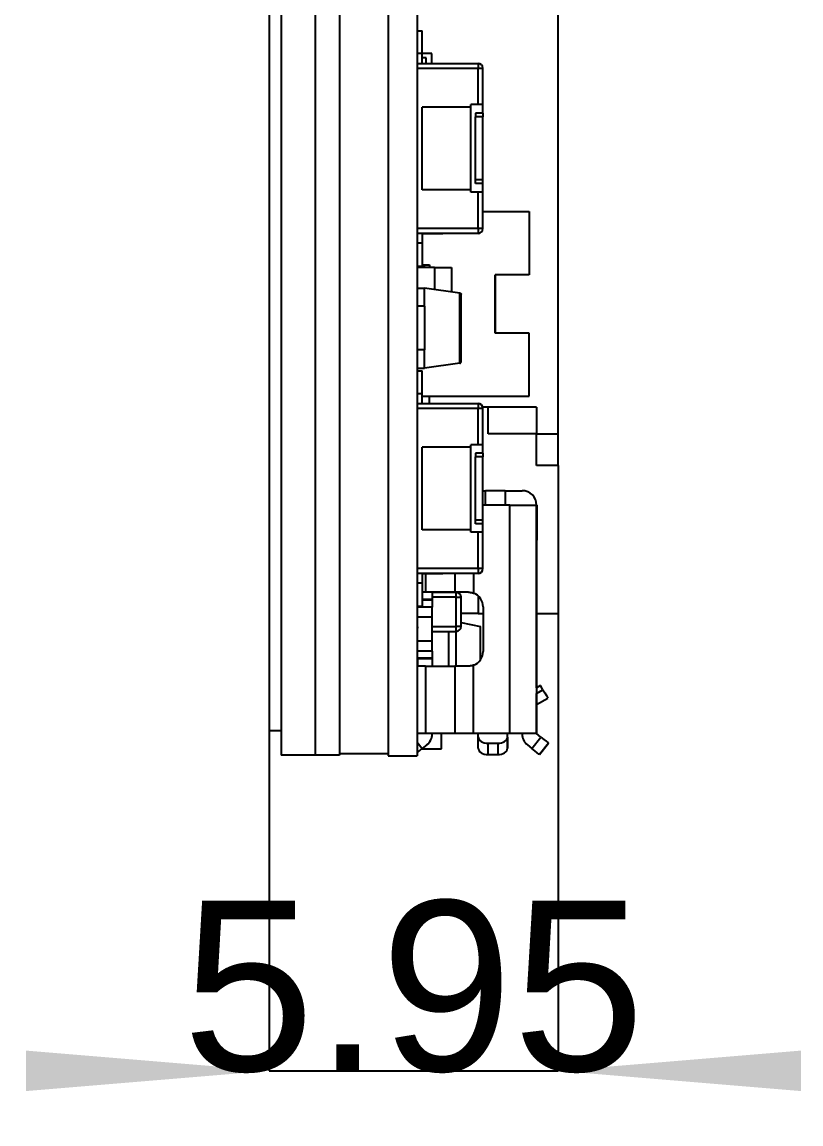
# Model space of a CAD drawing. Extents: x 97.2 to 170.2, y 87.9 to 131.3.
# Drawn here: x 154.13 to 170.16, y 87.86 to 110.53 of the extents above; entities that cross this region are included whole.
import ezdxf
from ezdxf.enums import TextEntityAlignment as Align

# ---------------------------------------------------------------- set-up
doc = ezdxf.new("R2010")
doc.units = 0
doc.layers.get('0').update_dxf_attribs({"linetype": 'CONTINUOUS'})
for name, color, linetype in [('Dimension006', 7, 'CONTINUOUS'), ('Dimension007', 7, 'CONTINUOUS'), ('ProjItem011', 7, 'CONTINUOUS')]:
    doc.layers.add(name, color=color, linetype=linetype)
doc.styles.get("Standard").update_dxf_attribs({"font": 'arial.ttf'})
doc.dimstyles.get("Standard").update_dxf_attribs({"dimscale": 0, "dimtxt": 2.5, "dimasz": 2.5, "dimexe": 1.25, "dimexo": 0.625, "dimtad": 1, "dimtxsty": 'STANDARD', "dimcen": 2.5, "dimazin": 3, "dimtfac": 1, "dimtmove": 0, "dimatfit": 3})

# ---------------------------------------------------------------- blocks, each defined once
blk = doc.blocks.new('*Dimension006')
at = {"color": 0}
for points in [[(154.212, 88.5333), (154.212, 89.3667), (159.212, 88.95)], [(170.157, 88.5333), (170.157, 89.3667), (165.157, 88.95)]]:
    blk.add_solid(points, dxfattribs=at)
at = {"layer": 'Dimension006'}
for p, q in [((159.212, 98.36), (159.212, 88.95)), ((165.157, 98.36), (165.157, 88.95)), ((159.212, 88.95), (165.157, 88.95))]:
    blk.add_line(p, q, dxfattribs=at)
blk.add_text('5.95', height=3.5, dxfattribs=at).set_placement((162.185, 88.95), align=Align.CENTER)
blk = doc.blocks.new('*Dimension007')
at = {"color": 0}
for points in [[(157.262, 128.119), (157.262, 127.286), (162.262, 127.702)], [(170.157, 128.119), (170.157, 127.286), (165.157, 127.702)]]:
    blk.add_solid(points, dxfattribs=at)
at = {"layer": 'Dimension007'}
for p, q in [((162.262, 120.435), (162.262, 127.702)), ((165.157, 127.702), (162.262, 127.702)), ((165.157, 101.411), (165.157, 127.702))]:
    blk.add_line(p, q, dxfattribs=at)
blk.add_text('2.90', height=3.5, dxfattribs=at).set_placement((158.766, 127.702), align=Align.CENTER)

msp = doc.modelspace()

# ---------------------------------------------------------------- linework, layer by layer
at = {"layer": 'ProjItem011'}
for p, q in [((161.662, 120.435), (161.662, 95.435)), ((162.262, 120.435), (162.262, 95.435)), ((159.462, 117.645), (159.462, 95.445)), ((159.462, 117.645), (159.462, 95.445)), ((160.162, 113.095), (160.162, 95.445)), ((160.162, 113.095), (160.162, 95.445)), ((160.662, 113.095), (160.662, 95.445)), ((160.662, 113.095), (160.662, 95.445)), ((159.212, 112.595), (159.212, 95.945)), ((159.212, 112.595), (159.212, 95.945)), ((162.262, 110.435), (162.262, 110.435)), ((162.262, 110.435), (162.262, 109.685)), ((162.262, 110.435), (162.262, 109.685)), ((162.262, 110.435), (162.262, 110.435)), ((162.262, 110.435), (162.262, 109.685)), ((162.262, 110.435), (162.262, 109.685)), ((162.262, 110.356), (162.262, 110.356)), ((162.262, 110.356), (162.362, 110.356)), ((162.262, 110.356), (162.262, 110.356)), ((162.262, 110.356), (162.362, 110.356)), ((162.362, 109.885), (162.362, 110.356)), ((162.362, 109.885), (162.362, 110.356)), ((162.362, 109.885), (162.262, 109.885)), ((162.262, 109.885), (162.262, 109.885)), ((162.362, 109.885), (162.262, 109.885)), ((162.262, 109.885), (162.262, 109.885)), ((162.562, 109.885), (162.362, 109.885)), ((162.362, 109.685), (162.362, 109.885)), ((162.562, 109.885), (162.362, 109.885)), ((162.362, 109.685), (162.362, 109.885)), ((162.442, 109.801), (162.362, 109.801)), ((162.442, 109.801), (162.362, 109.801)), ((162.442, 109.801), (162.362, 109.801)), ((162.442, 109.801), (162.362, 109.801)), ((162.442, 109.801), (162.362, 109.801)), ((162.442, 109.801), (162.362, 109.801)), ((162.442, 109.685), (162.442, 109.801)), ((162.442, 109.685), (162.442, 109.801)), ((162.442, 109.685), (162.442, 109.801)), ((162.442, 109.685), (162.442, 109.801)), ((162.442, 109.685), (162.442, 109.801)), ((162.442, 109.685), (162.442, 109.801)), ((162.562, 109.685), (162.562, 109.885)), ((162.562, 109.685), (162.562, 109.885)), ((162.262, 109.685), (163.512, 109.685)), ((162.262, 109.685), (163.512, 109.685)), ((162.262, 109.585), (163.512, 109.585)), ((162.262, 109.585), (163.512, 109.585)), ((163.512, 108.835), (163.512, 109.585)), ((163.512, 108.835), (163.512, 109.585)), ((163.612, 108.835), (163.612, 109.585)), ((163.612, 108.835), (163.612, 109.585)), ((163.362, 108.785), (162.362, 108.785)), ((162.362, 107.085), (162.362, 108.785)), ((163.362, 108.785), (162.362, 108.785)), ((162.362, 107.085), (162.362, 108.785)), ((163.512, 108.835), (163.362, 108.835)), ((163.362, 108.785), (163.362, 108.835)), ((163.512, 108.835), (163.362, 108.835)), ((163.362, 108.785), (163.362, 108.835)), ((163.362, 107.085), (163.362, 108.785)), ((163.362, 107.085), (163.362, 108.785)), ((163.612, 108.66), (163.462, 108.66)), ((163.462, 108.66), (163.462, 108.585)), ((163.612, 108.66), (163.462, 108.66)), ((163.462, 108.66), (163.462, 108.585)), ((163.612, 108.66), (163.612, 108.835)), ((163.612, 108.66), (163.612, 108.835)), ((163.612, 108.66), (163.612, 108.585)), ((163.612, 108.66), (163.612, 108.585)), ((163.462, 107.285), (163.462, 108.585)), ((163.612, 108.585), (163.462, 108.585)), ((163.462, 107.285), (163.462, 108.585)), ((163.612, 108.585), (163.462, 108.585)), ((163.612, 107.285), (163.612, 108.585)), ((163.612, 107.285), (163.612, 108.585)), ((163.462, 107.21), (163.462, 107.285)), ((163.612, 107.285), (163.462, 107.285)), ((163.462, 107.21), (163.462, 107.285)), ((163.612, 107.285), (163.462, 107.285)), ((163.612, 107.21), (163.612, 107.285)), ((163.612, 107.21), (163.612, 107.285)), ((163.362, 107.085), (162.362, 107.085)), ((163.362, 107.085), (162.362, 107.085)), ((163.362, 107.035), (163.362, 107.085)), ((163.362, 107.035), (163.362, 107.085)), ((163.612, 107.21), (163.462, 107.21)), ((163.612, 107.21), (163.462, 107.21)), ((163.612, 107.035), (163.612, 107.21)), ((163.612, 107.035), (163.612, 107.21)), ((163.512, 107.035), (163.362, 107.035)), ((163.512, 107.035), (163.362, 107.035)), ((163.512, 106.285), (163.512, 107.035)), ((163.512, 106.285), (163.512, 107.035)), ((163.612, 106.285), (163.612, 107.035)), ((163.612, 106.285), (163.612, 107.035)), ((163.612, 106.635), (164.562, 106.635)), ((163.612, 106.635), (164.562, 106.635)), ((164.562, 106.635), (164.562, 105.335)), ((164.562, 106.635), (164.562, 105.335)), ((163.512, 106.285), (162.262, 106.285)), ((163.512, 106.285), (162.262, 106.285)), ((162.262, 106.185), (162.262, 105.435)), ((162.262, 106.185), (162.262, 105.435)), ((162.262, 106.185), (162.262, 105.435)), ((162.262, 106.185), (162.262, 105.435)), ((163.512, 106.185), (162.262, 106.185)), ((162.362, 106.185), (162.262, 106.185)), ((162.262, 106.185), (162.262, 106.185)), ((163.512, 106.185), (162.262, 106.185)), ((162.362, 106.185), (162.262, 106.185)), ((162.262, 106.185), (162.262, 106.185)), ((162.362, 106.185), (162.787, 106.185)), ((162.362, 106.185), (162.362, 105.985)), ((162.362, 106.185), (162.787, 106.185)), ((162.362, 106.185), (162.362, 105.985)), ((162.837, 106.185), (162.787, 106.185)), ((162.837, 106.185), (162.787, 106.185)), ((163.512, 106.185), (163.037, 106.185)), ((163.512, 106.185), (163.037, 106.185)), ((162.362, 105.985), (162.262, 105.985)), ((162.262, 105.985), (162.262, 105.985)), ((162.362, 105.985), (162.262, 105.985)), ((162.262, 105.985), (162.262, 105.985)), ((162.362, 105.985), (162.362, 105.514)), ((162.362, 105.985), (162.362, 105.514)), ((162.262, 105.514), (162.262, 105.514)), ((162.262, 105.514), (162.362, 105.514)), ((162.262, 105.514), (162.262, 105.514)), ((162.262, 105.514), (162.362, 105.514)), ((162.337, 105.514), (162.337, 105.485)), ((162.337, 105.514), (162.337, 105.485)), ((162.362, 105.535), (162.512, 105.535)), ((162.362, 105.535), (162.512, 105.535)), ((162.412, 105.485), (162.412, 105.535)), ((162.412, 105.485), (162.412, 105.535)), ((162.512, 105.535), (162.512, 105.485)), ((162.512, 105.535), (162.512, 105.485)), ((162.612, 105.485), (162.962, 105.485)), ((162.612, 105.485), (162.962, 105.485)), ((162.612, 105.485), (162.612, 105.033)), ((162.612, 105.485), (162.612, 105.033)), ((162.962, 105.485), (162.962, 104.984)), ((162.962, 105.485), (162.962, 104.984)), ((162.262, 105.435), (162.262, 105.061)), ((162.262, 105.435), (162.262, 105.061)), ((162.262, 105.435), (162.262, 105.435)), ((162.262, 105.435), (162.262, 105.061)), ((162.262, 105.435), (162.262, 105.061)), ((162.262, 105.435), (162.262, 105.435)), ((163.862, 104.135), (163.862, 105.335)), ((164.562, 105.335), (163.862, 105.335)), ((163.862, 105.335), (163.862, 104.135)), ((163.862, 104.135), (163.862, 105.335)), ((164.562, 105.335), (163.862, 105.335)), ((163.862, 105.335), (163.862, 104.135)), ((162.262, 105.061), (162.412, 105.061)), ((162.262, 105.061), (162.412, 105.061)), ((162.412, 104.686), (162.412, 105.061)), ((163.14, 104.958), (162.412, 105.061)), ((162.412, 104.686), (162.412, 105.061)), ((163.14, 104.958), (162.412, 105.061)), ((162.262, 104.845), (162.262, 104.845)), ((162.262, 104.845), (162.262, 103.626)), ((162.262, 104.845), (162.262, 103.626)), ((162.262, 104.845), (162.262, 104.845)), ((162.262, 104.845), (162.262, 103.626)), ((162.262, 104.845), (162.262, 103.626)), ((163.14, 103.513), (163.14, 104.958)), ((163.14, 103.513), (163.14, 104.958)), ((163.162, 103.538), (163.162, 104.934)), ((163.162, 103.538), (163.162, 104.934)), ((162.412, 104.686), (162.262, 104.686)), ((162.262, 104.686), (162.262, 104.686)), ((162.412, 104.686), (162.262, 104.686)), ((162.262, 104.686), (162.262, 104.686)), ((162.412, 104.686), (162.412, 103.786)), ((162.412, 104.686), (162.412, 103.786)), ((164.562, 104.135), (163.862, 104.135)), ((164.562, 104.135), (163.862, 104.135)), ((164.562, 102.835), (164.562, 104.135)), ((164.562, 102.835), (164.562, 104.135)), ((162.412, 103.786), (162.262, 103.786)), ((162.262, 103.786), (162.262, 103.786)), ((162.412, 103.786), (162.262, 103.786)), ((162.262, 103.786), (162.262, 103.786)), ((162.412, 103.411), (162.412, 103.786)), ((162.412, 103.411), (162.412, 103.786)), ((162.262, 103.626), (162.262, 103.626)), ((162.262, 103.626), (162.262, 103.626)), ((162.262, 103.435), (162.262, 103.435)), ((162.262, 103.435), (162.262, 102.685)), ((162.262, 103.435), (162.262, 102.685)), ((162.262, 103.435), (162.262, 103.435)), ((162.262, 103.435), (162.262, 102.685)), ((162.262, 103.435), (162.262, 102.685)), ((163.14, 103.513), (162.412, 103.411)), ((163.14, 103.513), (162.412, 103.411)), ((162.262, 103.411), (162.262, 103.411)), ((162.262, 103.411), (162.412, 103.411)), ((162.262, 103.411), (162.262, 103.411)), ((162.262, 103.411), (162.412, 103.411)), ((162.262, 103.356), (162.262, 103.356)), ((162.262, 103.356), (162.362, 103.356)), ((162.262, 103.356), (162.262, 103.356)), ((162.262, 103.356), (162.362, 103.356)), ((162.362, 102.885), (162.362, 103.356)), ((162.362, 102.885), (162.362, 103.356)), ((162.362, 102.885), (162.262, 102.885)), ((162.262, 102.885), (162.262, 102.885)), ((162.362, 102.885), (162.262, 102.885)), ((162.262, 102.885), (162.262, 102.885)), ((162.362, 102.685), (162.362, 102.885)), ((162.362, 102.685), (162.362, 102.885)), ((162.362, 102.835), (164.562, 102.835)), ((162.362, 102.835), (164.562, 102.835)), ((162.512, 102.685), (162.512, 102.835)), ((162.512, 102.685), (162.512, 102.835)), ((162.262, 102.685), (163.512, 102.685)), ((162.262, 102.685), (163.512, 102.685)), ((162.262, 102.585), (163.512, 102.585)), ((162.262, 102.585), (163.512, 102.585)), ((163.512, 101.835), (163.512, 102.585)), ((163.512, 101.835), (163.512, 102.585)), ((163.717, 102.61), (163.609, 102.61)), ((163.717, 102.61), (163.609, 102.61)), ((163.612, 101.835), (163.612, 102.585)), ((163.612, 101.835), (163.612, 102.585)), ((163.717, 102.06), (163.717, 102.61)), ((164.717, 102.61), (163.717, 102.61)), ((163.717, 102.06), (163.717, 102.61)), ((164.717, 102.61), (163.717, 102.61)), ((164.717, 102.61), (164.717, 102.06)), ((164.717, 102.61), (164.717, 102.06)), ((164.717, 102.06), (163.717, 102.06)), ((164.717, 102.06), (163.717, 102.06)), ((164.717, 101.411), (164.717, 102.06)), ((164.717, 102.06), (165.157, 102.06)), ((164.717, 101.411), (164.717, 102.06)), ((164.717, 102.06), (165.157, 102.06)), ((165.157, 101.411), (165.157, 102.06)), ((165.157, 101.411), (165.157, 102.06)), ((163.512, 101.835), (163.362, 101.835)), ((163.362, 101.785), (163.362, 101.835)), ((163.512, 101.835), (163.362, 101.835)), ((163.362, 101.785), (163.362, 101.835)), ((163.612, 101.66), (163.612, 101.835)), ((163.612, 101.66), (163.612, 101.835)), ((163.362, 101.785), (162.362, 101.785)), ((162.362, 100.085), (162.362, 101.785)), ((163.362, 101.785), (162.362, 101.785)), ((162.362, 100.085), (162.362, 101.785)), ((163.362, 100.085), (163.362, 101.785)), ((163.362, 100.085), (163.362, 101.785)), ((163.612, 101.66), (163.462, 101.66)), ((163.462, 101.66), (163.462, 101.585)), ((163.612, 101.66), (163.462, 101.66)), ((163.462, 101.66), (163.462, 101.585)), ((163.612, 101.66), (163.612, 101.585)), ((163.612, 101.66), (163.612, 101.585)), ((163.462, 100.285), (163.462, 101.585)), ((163.612, 101.585), (163.462, 101.585)), ((163.462, 100.285), (163.462, 101.585)), ((163.612, 101.585), (163.462, 101.585)), ((163.612, 100.285), (163.612, 101.585)), ((163.612, 100.285), (163.612, 101.585)), ((165.157, 101.411), (164.717, 101.411)), ((165.157, 101.411), (164.717, 101.411)), ((165.157, 101.411), (165.157, 98.36)), ((165.157, 101.411), (165.157, 98.36)), ((163.667, 100.59), (163.667, 100.89)), ((164.067, 100.89), (163.667, 100.89)), ((163.667, 100.59), (163.667, 100.89)), ((164.067, 100.89), (163.667, 100.89)), ((164.067, 100.89), (164.067, 100.59)), ((164.067, 100.89), (164.417, 100.89)), ((164.067, 100.89), (164.067, 100.59)), ((164.067, 100.89), (164.417, 100.89)), ((164.167, 100.59), (163.612, 100.59)), ((164.167, 100.59), (163.612, 100.59)), ((164.167, 95.89), (164.167, 100.59)), ((164.167, 95.89), (164.167, 100.59)), ((164.717, 99.87), (164.717, 100.59)), ((164.717, 100.59), (164.717, 95.89)), ((164.717, 100.59), (164.722, 100.59)), ((164.717, 99.87), (164.717, 100.59)), ((164.717, 100.59), (164.717, 95.89)), ((164.717, 100.59), (164.722, 100.59)), ((164.722, 100.59), (164.722, 99.87)), ((164.722, 100.59), (164.722, 99.87)), ((163.462, 100.21), (163.462, 100.285)), ((163.612, 100.285), (163.462, 100.285)), ((163.462, 100.21), (163.462, 100.285)), ((163.612, 100.285), (163.462, 100.285)), ((163.612, 100.21), (163.612, 100.285)), ((163.612, 100.21), (163.612, 100.285)), ((163.362, 100.085), (162.362, 100.085)), ((163.362, 100.085), (162.362, 100.085)), ((163.362, 100.035), (163.362, 100.085)), ((163.362, 100.035), (163.362, 100.085)), ((163.512, 100.035), (163.362, 100.035)), ((163.512, 100.035), (163.362, 100.035)), ((163.612, 100.21), (163.462, 100.21)), ((163.612, 100.21), (163.462, 100.21)), ((163.512, 99.285), (163.512, 100.035)), ((163.512, 99.285), (163.512, 100.035)), ((163.612, 100.035), (163.612, 100.21)), ((163.612, 100.035), (163.612, 100.21)), ((163.612, 99.285), (163.612, 100.035)), ((163.612, 99.285), (163.612, 100.035)), ((164.717, 98.36), (164.717, 99.87)), ((164.717, 99.87), (164.722, 99.87)), ((164.717, 98.36), (164.717, 99.87)), ((164.717, 99.87), (164.722, 99.87)), ((163.512, 99.285), (162.262, 99.285)), ((163.512, 99.285), (162.262, 99.285)), ((162.262, 99.185), (162.262, 98.435)), ((162.262, 99.185), (162.262, 98.435)), ((162.262, 99.185), (162.262, 98.435)), ((162.262, 99.185), (162.262, 98.435)), ((163.512, 99.185), (162.262, 99.185)), ((162.362, 99.185), (162.262, 99.185)), ((162.262, 99.185), (162.262, 99.185)), ((163.512, 99.185), (162.262, 99.185)), ((162.362, 99.185), (162.262, 99.185)), ((162.262, 99.185), (162.262, 99.185)), ((162.362, 99.185), (162.787, 99.185)), ((162.362, 99.185), (162.362, 98.985)), ((162.362, 99.185), (162.787, 99.185)), ((162.362, 99.185), (162.362, 98.985)), ((162.428, 99.185), (162.428, 98.8)), ((162.428, 99.185), (162.428, 98.8)), ((162.837, 99.185), (162.787, 99.185)), ((162.837, 99.185), (162.787, 99.185)), ((163.032, 99.185), (163.032, 98.8)), ((163.032, 99.185), (163.032, 98.8)), ((163.512, 99.185), (163.037, 99.185)), ((163.512, 99.185), (163.037, 99.185)), ((163.421, 99.185), (163.421, 98.7816)), ((163.421, 99.185), (163.421, 98.7816)), ((162.362, 98.985), (162.262, 98.985)), ((162.262, 98.985), (162.262, 98.985)), ((162.362, 98.985), (162.262, 98.985)), ((162.262, 98.985), (162.262, 98.985)), ((162.362, 98.985), (162.362, 98.5136)), ((162.362, 98.985), (162.362, 98.5136)), ((163.032, 98.8), (162.428, 98.8)), ((163.032, 98.8), (162.428, 98.8)), ((163.062, 98.795), (162.567, 98.795)), ((163.062, 98.795), (162.567, 98.795)), ((163.062, 98.795), (162.567, 98.795)), ((163.062, 98.795), (162.567, 98.795)), ((163.062, 98.795), (162.567, 98.795)), ((163.062, 98.795), (162.567, 98.795)), ((163.062, 98.695), (162.567, 98.695)), ((163.062, 98.695), (162.567, 98.695)), ((163.062, 98.695), (162.567, 98.695)), ((163.062, 98.695), (162.567, 98.695)), ((163.062, 98.695), (162.567, 98.695)), ((163.062, 98.695), (162.567, 98.695)), ((163.062, 98.095), (163.062, 98.695)), ((163.062, 98.095), (163.062, 98.695)), ((163.062, 98.095), (163.062, 98.695)), ((163.062, 98.095), (163.062, 98.695)), ((163.062, 98.095), (163.062, 98.695)), ((163.062, 98.095), (163.062, 98.695)), ((163.162, 98.095), (163.162, 98.695)), ((163.162, 98.095), (163.162, 98.695)), ((163.162, 98.095), (163.162, 98.695)), ((163.162, 98.095), (163.162, 98.695)), ((163.162, 98.095), (163.162, 98.695)), ((163.162, 98.095), (163.162, 98.695)), ((163.517, 98.7236), (163.517, 98.36)), ((163.517, 98.7236), (163.517, 98.36)), ((162.262, 98.5136), (162.262, 98.5136)), ((162.262, 98.5136), (162.362, 98.5136)), ((162.262, 98.5136), (162.262, 98.5136)), ((162.262, 98.5136), (162.362, 98.5136)), ((162.262, 98.435), (162.262, 97.085)), ((162.262, 98.435), (162.262, 97.085)), ((162.262, 98.435), (162.262, 98.435)), ((162.262, 98.435), (162.262, 97.085)), ((162.262, 98.435), (162.262, 97.085)), ((162.262, 98.435), (162.262, 98.435)), ((162.567, 98.49), (162.267, 98.49)), ((162.567, 98.49), (162.267, 98.49)), ((162.567, 98.65), (162.362, 98.65)), ((162.567, 98.65), (162.362, 98.65)), ((162.567, 98.64), (162.362, 98.64)), ((162.567, 98.64), (162.362, 98.64)), ((162.567, 98.65), (162.567, 98.64)), ((162.567, 98.65), (162.567, 98.64)), ((163.617, 98.5), (163.617, 97.58)), ((163.617, 98.5), (163.617, 97.58)), ((162.267, 97.79), (162.267, 98.29)), ((162.267, 97.79), (162.267, 98.29)), ((162.567, 98.29), (162.267, 98.29)), ((162.567, 98.29), (162.267, 98.29)), ((162.567, 97.79), (162.567, 98.29)), ((162.567, 97.79), (162.567, 98.29)), ((163.517, 98.36), (163.162, 98.36)), ((163.517, 98.36), (163.162, 98.36)), ((163.517, 98.36), (163.617, 98.36)), ((163.517, 98.36), (163.617, 98.36)), ((164.717, 98.36), (165.157, 98.36)), ((164.717, 98.36), (165.157, 98.36)), ((164.717, 97.14), (164.717, 98.36)), ((164.717, 97.14), (164.717, 98.36)), ((162.567, 98.095), (163.062, 98.095)), ((162.567, 98.095), (163.062, 98.095)), ((162.567, 98.095), (163.062, 98.095)), ((162.567, 98.095), (163.062, 98.095)), ((162.567, 98.095), (163.062, 98.095)), ((162.567, 98.095), (163.062, 98.095)), ((162.567, 97.995), (163.062, 97.995)), ((162.567, 97.995), (163.062, 97.995)), ((162.567, 97.995), (163.062, 97.995)), ((162.567, 97.995), (163.062, 97.995)), ((162.567, 97.995), (163.062, 97.995)), ((162.567, 97.995), (163.062, 97.995)), ((162.912, 97.28), (162.912, 97.995)), ((162.912, 97.28), (162.912, 97.995)), ((163.062, 97.28), (163.062, 97.995)), ((163.062, 97.28), (163.062, 97.995)), ((163.162, 98.175), (163.562, 98.095)), ((163.162, 98.175), (163.562, 98.095)), ((163.562, 97.4069), (163.562, 98.095)), ((163.562, 97.4069), (163.562, 98.095)), ((162.567, 97.79), (162.267, 97.79)), ((162.567, 97.79), (162.267, 97.79)), ((162.267, 97.585), (162.262, 97.585)), ((162.262, 97.585), (162.262, 97.585)), ((162.267, 97.585), (162.262, 97.585)), ((162.262, 97.585), (162.262, 97.585)), ((162.567, 97.59), (162.267, 97.59)), ((162.567, 97.59), (162.267, 97.59)), ((162.267, 97.43), (162.267, 97.44)), ((162.267, 97.43), (162.267, 97.44)), ((162.567, 97.44), (162.267, 97.44)), ((162.567, 97.44), (162.267, 97.44)), ((162.567, 97.43), (162.267, 97.43)), ((162.567, 97.43), (162.267, 97.43)), ((162.567, 97.44), (162.567, 97.43)), ((162.567, 97.44), (162.567, 97.43)), ((163.421, 95.89), (163.421, 97.2984)), ((163.421, 95.89), (163.421, 97.2984)), ((162.262, 97.085), (162.262, 97.06)), ((162.262, 97.085), (162.262, 97.06)), ((162.262, 97.085), (162.262, 97.085)), ((162.262, 97.085), (162.262, 97.06)), ((162.262, 97.085), (162.262, 97.06)), ((162.262, 97.085), (162.262, 97.085)), ((162.267, 97.085), (162.262, 97.085)), ((162.262, 97.085), (162.262, 97.085)), ((162.267, 97.085), (162.262, 97.085)), ((162.262, 97.085), (162.262, 97.085)), ((162.267, 95.89), (162.267, 97.28)), ((162.267, 95.89), (162.267, 97.28)), ((162.428, 97.28), (163.032, 97.28)), ((162.428, 97.28), (163.032, 97.28)), ((162.428, 97.28), (162.428, 95.89)), ((162.428, 97.28), (162.428, 95.89)), ((163.032, 97.28), (163.032, 95.89)), ((163.032, 97.28), (163.032, 95.89)), ((162.262, 97.06), (162.262, 97.06)), ((162.262, 97.06), (162.262, 97.06)), ((164.717, 96.8338), (164.717, 96.89)), ((164.717, 96.8338), (164.717, 96.89)), ((164.797, 96.88), (164.717, 96.8338)), ((164.797, 96.88), (164.717, 96.8338)), ((164.847, 96.7934), (164.797, 96.88)), ((164.847, 96.7934), (164.797, 96.88)), ((162.262, 96.835), (162.262, 96.835)), ((162.262, 96.835), (162.262, 95.8862)), ((162.262, 96.835), (162.262, 95.886)), ((162.262, 96.835), (162.262, 96.835)), ((162.262, 96.835), (162.262, 95.8862)), ((162.262, 96.835), (162.262, 95.886)), ((162.267, 96.6942), (162.262, 96.695)), ((162.262, 96.695), (162.262, 96.695)), ((162.267, 96.6942), (162.262, 96.695)), ((162.262, 96.695), (162.262, 96.695)), ((162.262, 96.675), (162.262, 96.675)), ((162.262, 96.675), (162.267, 96.675)), ((162.262, 96.675), (162.262, 96.675)), ((162.262, 96.675), (162.267, 96.675)), ((164.717, 96.8338), (164.717, 96.7183)), ((164.717, 96.8338), (164.717, 96.7183)), ((164.717, 96.7183), (164.847, 96.7934)), ((164.717, 96.7183), (164.847, 96.7934)), ((164.717, 95.89), (164.717, 96.7183)), ((164.717, 95.89), (164.717, 96.7183)), ((164.717, 96.4874), (164.947, 96.6202)), ((164.717, 96.4874), (164.947, 96.6202)), ((159.462, 95.945), (159.212, 95.945)), ((159.462, 95.945), (159.212, 95.945)), ((162.262, 95.995), (162.262, 95.995)), ((162.262, 95.995), (162.267, 95.995)), ((162.262, 95.995), (162.262, 95.995)), ((162.262, 95.995), (162.267, 95.995)), ((162.267, 95.89), (162.262, 95.886)), ((162.267, 95.89), (162.262, 95.886)), ((162.262, 95.7144), (162.365, 95.5848)), ((162.262, 95.7144), (162.365, 95.5848)), ((163.032, 95.89), (162.428, 95.89)), ((163.032, 95.89), (162.428, 95.89)), ((162.567, 95.8852), (162.567, 95.89)), ((162.567, 95.8852), (162.567, 95.89)), ((162.762, 95.575), (162.762, 95.89)), ((162.762, 95.575), (162.762, 95.89)), ((163.517, 95.89), (163.421, 95.89)), ((163.517, 95.89), (163.421, 95.89)), ((164.117, 95.89), (163.517, 95.89)), ((163.517, 95.8186), (163.517, 95.89)), ((164.117, 95.89), (163.517, 95.89)), ((163.517, 95.8186), (163.517, 95.89)), ((163.517, 95.5877), (163.517, 95.8186)), ((163.517, 95.5877), (163.517, 95.8186)), ((164.167, 95.89), (164.117, 95.89)), ((164.117, 95.8186), (164.117, 95.89)), ((164.167, 95.89), (164.117, 95.89)), ((164.117, 95.8186), (164.117, 95.89)), ((164.117, 95.8186), (164.117, 95.5877)), ((164.117, 95.8186), (164.117, 95.5877)), ((164.417, 95.89), (164.417, 95.8852)), ((164.417, 95.89), (164.417, 95.8852)), ((164.619, 95.5848), (164.806, 95.8192)), ((164.619, 95.5848), (164.806, 95.8192)), ((164.806, 95.8192), (164.717, 95.89)), ((164.806, 95.8192), (164.717, 95.89)), ((160.662, 95.4804), (161.662, 95.4804)), ((160.662, 95.4804), (161.662, 95.4804)), ((162.353, 95.575), (162.762, 95.575)), ((162.353, 95.575), (162.762, 95.575)), ((162.458, 95.6585), (162.365, 95.5848)), ((162.458, 95.6585), (162.365, 95.5848)), ((163.517, 95.5877), (163.517, 95.6621)), ((163.517, 95.5877), (163.517, 95.6621)), ((163.717, 95.6909), (163.917, 95.6909)), ((163.717, 95.6909), (163.917, 95.6909)), ((163.717, 95.46), (163.717, 95.6909)), ((163.717, 95.46), (163.717, 95.6909)), ((163.917, 95.6909), (163.917, 95.46)), ((163.917, 95.6909), (163.917, 95.46)), ((164.117, 95.5877), (164.117, 95.6621)), ((164.117, 95.5877), (164.117, 95.6621)), ((164.526, 95.6585), (164.619, 95.5848)), ((164.526, 95.6585), (164.619, 95.5848)), ((164.775, 95.46), (164.962, 95.6945)), ((164.962, 95.6945), (164.775, 95.46)), ((164.775, 95.46), (164.962, 95.6945)), ((164.962, 95.6945), (164.775, 95.46)), ((160.162, 95.445), (159.462, 95.445)), ((160.162, 95.445), (159.462, 95.445)), ((160.662, 95.445), (160.162, 95.445)), ((160.662, 95.445), (160.162, 95.445)), ((161.662, 95.435), (162.262, 95.435)), ((163.717, 95.46), (163.917, 95.46)), ((163.717, 95.46), (163.917, 95.46))]:
    msp.add_line(p, q, dxfattribs=at)
for centre, radius, start, end in [((163.512, 109.585), 0.1, 0, 90), ((163.512, 109.585), 0.1, 0, 90), ((163.512, 109.585), 0.1, 0, 90), ((163.512, 109.585), 0.1, 0, 90), ((163.512, 109.585), 0.1, 0, 90), ((163.512, 109.585), 0.1, 0, 90), ((163.512, 106.285), 0.1, -90, 0), ((163.512, 106.285), 0.1, -90, 0), ((163.512, 106.285), 0.1, -90, 0), ((163.512, 106.285), 0.1, -90, 0), ((163.512, 102.585), 0.1, 0, 90), ((163.512, 102.585), 0.1, 0, 90), ((163.512, 102.585), 0.1, 0, 90), ((163.512, 102.585), 0.1, 0, 90), ((163.512, 102.585), 0.1, 0, 90), ((163.512, 102.585), 0.1, 0, 90), ((164.417, 100.59), 0.3, 0, 90), ((164.417, 100.59), 0.3, 0, 90), ((163.512, 99.285), 0.1, -90, 0), ((163.512, 99.285), 0.1, -90, 0), ((163.512, 99.285), 0.1, -90, 0), ((163.512, 99.285), 0.1, -90, 0), ((163.062, 98.695), 0.1, 0, 90), ((163.062, 98.695), 0.1, 0, 90), ((163.062, 98.695), 0.1, 0, 90), ((163.062, 98.695), 0.1, 0, 90), ((163.062, 98.695), 0.1, 0, 90), ((163.062, 98.695), 0.1, 0, 90), ((163.062, 98.695), 0.1, 0, 90), ((163.062, 98.695), 0.1, 0, 90), ((163.062, 98.695), 0.1, 0, 90), ((163.062, 98.695), 0.1, 0, 90), ((163.062, 98.695), 0.1, 0, 90), ((163.062, 98.695), 0.1, 0, 90), ((163.062, 98.695), 0.1, 0, 90), ((163.062, 98.695), 0.1, 0, 90), ((163.062, 98.695), 0.1, 0, 90), ((163.062, 98.695), 0.1, 0, 90), ((163.062, 98.695), 0.1, 0, 90), ((163.062, 98.695), 0.1, 0, 90), ((163.317, 98.5), 0.3, 0, 69.8073), ((163.317, 98.5), 0.3, 0, 69.8073), ((163.317, 98.5), 0.3, 0, 69.8073), ((163.317, 98.5), 0.3, 0, 69.8073), ((162.362, 98.095), 0.1, 180, -179.744), ((162.362, 98.095), 0.1, 180, -179.744), ((162.362, 98.095), 0.1, -180, -179.744), ((162.362, 98.095), 0.1, -180, -179.744), ((162.362, 98.095), 0.1, -180, -179.744), ((162.362, 98.095), 0.1, -180, -179.744), ((162.362, 98.095), 0.1, 180, -179.744), ((162.362, 98.095), 0.1, 180, -179.744), ((162.362, 98.095), 0.1, -176.6, -161.805), ((162.362, 98.095), 0.1, -176.6, -161.805), ((162.362, 98.095), 0.1, -176.6, -161.805), ((162.362, 98.095), 0.1, -176.6, -161.805), ((162.362, 98.095), 0.1, -176.6, -161.805), ((162.362, 98.095), 0.1, -176.6, -161.805), ((162.362, 98.095), 0.1, -176.6, -161.805), ((162.362, 98.095), 0.1, -176.6, -161.805), ((163.062, 98.095), 0.1, -90, 0), ((163.062, 98.095), 0.1, -90, 0), ((163.062, 98.095), 0.1, -90, 0), ((163.062, 98.095), 0.1, -90, 0), ((163.062, 98.095), 0.1, -90, 0), ((163.062, 98.095), 0.1, -90, 0), ((163.062, 98.095), 0.1, -90, 0), ((163.062, 98.095), 0.1, -90, 0), ((163.062, 98.095), 0.1, -90, 0), ((163.062, 98.095), 0.1, -90, 0), ((163.317, 97.58), 0.3, -69.8073, 0), ((163.317, 97.58), 0.3, -69.8073, 0), ((162.277, 95.8852), 0.29, -51.4099, 0), ((162.277, 95.8852), 0.29, -51.4099, 0), ((164.707, 95.8852), 0.29, 180, -128.59), ((164.707, 95.8852), 0.29, 180, -128.59)]:
    msp.add_arc(centre, radius, start, end, dxfattribs=at)
for centre, major_axis, start_param, end_param in [((163.717, 95.8186), (0.2, 0), 3.14159, 4.71239), ((163.717, 95.8186), (0.2, 0), 3.14159, 4.71239), ((163.917, 95.8186), (0.2, 0), 4.71239, 0), ((163.917, 95.8186), (0.2, 0), 4.71239, 0), ((163.717, 95.5877), (-0.2, 0), 0, -4.71239), ((163.717, 95.5877), (-0.2, 0), 0, -4.71239), ((163.917, 95.5877), (-0.2, 0), -4.71239, -3.14159), ((163.917, 95.5877), (-0.2, 0), -4.71239, -3.14159)]:
    msp.add_ellipse(centre, major_axis=major_axis, ratio=0.63851, start_param=start_param, end_param=end_param, dxfattribs=at)
for points, degree in [([(163.512, 109.685), (163.512, 109.686), (163.512, 109.638), (163.512, 109.585)], 3), ([(163.512, 109.685), (163.512, 109.686), (163.512, 109.638), (163.512, 109.585)], 3), ([(163.512, 109.585), (163.565, 109.585), (163.613, 109.585), (163.612, 109.585)], 3), ([(163.512, 109.585), (163.565, 109.585), (163.613, 109.585), (163.612, 109.585)], 3), ([(163.612, 108.835), (163.613, 108.835), (163.565, 108.835), (163.512, 108.835)], 3), ([(163.612, 108.835), (163.613, 108.835), (163.565, 108.835), (163.512, 108.835)], 3), ([(163.612, 107.035), (163.613, 107.035), (163.565, 107.035), (163.512, 107.035)], 3), ([(163.612, 107.035), (163.613, 107.035), (163.565, 107.035), (163.512, 107.035)], 3), ([(163.037, 106.185), (162.93, 106.185), (162.835, 106.185), (162.837, 106.185)], 3), ([(163.037, 106.185), (162.93, 106.185), (162.835, 106.185), (162.837, 106.185)], 3), ([(163.612, 106.285), (163.613, 106.285), (163.565, 106.285), (163.512, 106.285)], 3), ([(163.512, 106.285), (163.512, 106.232), (163.512, 106.184), (163.512, 106.185)], 3), ([(163.612, 106.285), (163.613, 106.285), (163.565, 106.285), (163.512, 106.285)], 3), ([(163.512, 106.285), (163.512, 106.232), (163.512, 106.184), (163.512, 106.185)], 3), ([(162.262, 105.485), (162.262, 105.485)], 1), ([(162.262, 105.485), (162.262, 105.485)], 1), ([(163.14, 104.958), (163.16, 104.954), (163.162, 104.934)], 2), ([(163.14, 104.958), (163.16, 104.954), (163.162, 104.934)], 2), ([(163.14, 103.513), (163.16, 103.518), (163.162, 103.538)], 2), ([(163.14, 103.513), (163.16, 103.518), (163.162, 103.538)], 2), ([(163.512, 102.685), (163.512, 102.686), (163.512, 102.638), (163.512, 102.585)], 3), ([(163.512, 102.685), (163.512, 102.686), (163.512, 102.638), (163.512, 102.585)], 3), ([(163.512, 102.585), (163.565, 102.585), (163.613, 102.585), (163.612, 102.585)], 3), ([(163.512, 102.585), (163.565, 102.585), (163.613, 102.585), (163.612, 102.585)], 3), ([(163.612, 101.835), (163.613, 101.835), (163.565, 101.835), (163.512, 101.835)], 3), ([(163.612, 101.835), (163.613, 101.835), (163.565, 101.835), (163.512, 101.835)], 3), ([(163.612, 100.89), (163.667, 100.89), (163.667, 100.89)], 2), ([(163.612, 100.89), (163.667, 100.89), (163.667, 100.89)], 2), ([(163.612, 100.035), (163.613, 100.035), (163.565, 100.035), (163.512, 100.035)], 3), ([(163.612, 100.035), (163.613, 100.035), (163.565, 100.035), (163.512, 100.035)], 3), ([(163.037, 99.185), (162.93, 99.185), (162.835, 99.185), (162.837, 99.185)], 3), ([(163.037, 99.185), (162.93, 99.185), (162.835, 99.185), (162.837, 99.185)], 3), ([(163.612, 99.285), (163.613, 99.285), (163.565, 99.285), (163.512, 99.285)], 3), ([(163.512, 99.285), (163.512, 99.2316), (163.512, 99.1839), (163.512, 99.185)], 3), ([(163.612, 99.285), (163.613, 99.285), (163.565, 99.285), (163.512, 99.285)], 3), ([(163.512, 99.285), (163.512, 99.2316), (163.512, 99.1839), (163.512, 99.185)], 3), ([(162.428, 98.8), (162.391, 98.8), (162.362, 98.8)], 2), ([(162.428, 98.8), (162.391, 98.8), (162.362, 98.8)], 2), ([(162.567, 98.8), (162.567, 98.8017), (162.567, 98.7302), (162.567, 98.65)], 3), ([(162.567, 98.8), (162.567, 98.8017), (162.567, 98.7302), (162.567, 98.65)], 3), ([(163.317, 98.8), (163.152, 98.8), (163.032, 98.8)], 2), ([(163.317, 98.8), (163.152, 98.8), (163.032, 98.8)], 2), ([(163.062, 98.695), (163.062, 98.7485), (163.062, 98.7961), (163.062, 98.795)], 3), ([(163.062, 98.695), (163.062, 98.7485), (163.062, 98.7961), (163.062, 98.795)], 3), ([(163.062, 98.695), (163.062, 98.7485), (163.062, 98.7961), (163.062, 98.795)], 3), ([(163.062, 98.695), (163.062, 98.7485), (163.062, 98.7961), (163.062, 98.795)], 3), ([(163.062, 98.695), (163.062, 98.7485), (163.062, 98.7961), (163.062, 98.795)], 3), ([(163.062, 98.695), (163.062, 98.7485), (163.062, 98.7961), (163.062, 98.795)], 3), ([(163.062, 98.695), (163.115, 98.695), (163.163, 98.695), (163.162, 98.695)], 3), ([(163.062, 98.695), (163.115, 98.695), (163.163, 98.695), (163.162, 98.695)], 3), ([(163.062, 98.695), (163.115, 98.695), (163.163, 98.695), (163.162, 98.695)], 3), ([(163.062, 98.695), (163.115, 98.695), (163.163, 98.695), (163.162, 98.695)], 3), ([(163.062, 98.695), (163.115, 98.695), (163.163, 98.695), (163.162, 98.695)], 3), ([(163.062, 98.695), (163.115, 98.695), (163.163, 98.695), (163.162, 98.695)], 3), ([(163.317, 98.8), (163.37, 98.8), (163.421, 98.7816)], 2), ([(163.317, 98.8), (163.37, 98.8), (163.421, 98.7816)], 2), ([(163.371, 98.7952), (163.371, 98.7951)], 1), ([(163.371, 98.7952), (163.371, 98.7951)], 1), ([(162.267, 98.49), (162.267, 98.4903), (162.267, 98.5136)], 2), ([(162.267, 98.49), (162.267, 98.4903), (162.267, 98.5136)], 2), ([(162.267, 98.29), (162.267, 98.3969), (162.267, 98.4922), (162.267, 98.49)], 3), ([(162.267, 98.29), (162.267, 98.3969), (162.267, 98.4922), (162.267, 98.49)], 3), ([(162.567, 98.64), (162.567, 98.5598), (162.567, 98.4883), (162.567, 98.49)], 3), ([(162.567, 98.64), (162.567, 98.5598), (162.567, 98.4883), (162.567, 98.49)], 3), ([(162.567, 98.29), (162.567, 98.3969), (162.567, 98.4922), (162.567, 98.49)], 3), ([(162.567, 98.29), (162.567, 98.3969), (162.567, 98.4922), (162.567, 98.49)], 3), ([(162.262, 98.095), (162.262, 98.095)], 1), ([(162.262, 98.095), (162.267, 98.095)], 1), ([(162.262, 98.095), (162.262, 98.095)], 1), ([(162.262, 98.095), (162.267, 98.095)], 1), ([(162.262, 98.095), (162.262, 98.095)], 1), ([(162.262, 98.095), (162.267, 98.095)], 1), ([(162.262, 98.095), (162.262, 98.095)], 1), ([(162.262, 98.095), (162.267, 98.095)], 1), ([(162.262, 98.095), (162.262, 98.095)], 1), ([(162.262, 98.095), (162.267, 98.095)], 1), ([(162.262, 98.095), (162.262, 98.095)], 1), ([(162.262, 98.095), (162.267, 98.095)], 1), ([(163.162, 98.095), (163.163, 98.095), (163.115, 98.095), (163.062, 98.095)], 3), ([(163.162, 98.095), (163.163, 98.095), (163.115, 98.095), (163.062, 98.095)], 3), ([(163.062, 97.995), (163.062, 97.9939), (163.062, 98.0416), (163.062, 98.095)], 3), ([(163.062, 97.995), (163.062, 97.9939), (163.062, 98.0416), (163.062, 98.095)], 3), ([(163.162, 98.095), (163.163, 98.095), (163.115, 98.095), (163.062, 98.095)], 3), ([(163.162, 98.095), (163.163, 98.095), (163.115, 98.095), (163.062, 98.095)], 3), ([(163.062, 97.995), (163.062, 97.9939), (163.062, 98.0416), (163.062, 98.095)], 3), ([(163.062, 97.995), (163.062, 97.9939), (163.062, 98.0416), (163.062, 98.095)], 3), ([(163.162, 98.095), (163.163, 98.095), (163.115, 98.095), (163.062, 98.095)], 3), ([(163.062, 97.995), (163.062, 97.9939), (163.062, 98.0416), (163.062, 98.095)], 3), ([(163.162, 98.095), (163.163, 98.095), (163.115, 98.095), (163.062, 98.095)], 3), ([(163.062, 97.995), (163.062, 97.9939), (163.062, 98.0416), (163.062, 98.095)], 3), ([(162.267, 97.59), (162.267, 97.5878), (162.267, 97.6831), (162.267, 97.79)], 3), ([(162.267, 97.59), (162.267, 97.5878), (162.267, 97.6831), (162.267, 97.79)], 3), ([(162.567, 97.59), (162.567, 97.5878), (162.567, 97.6831), (162.567, 97.79)], 3), ([(162.567, 97.59), (162.567, 97.5878), (162.567, 97.6831), (162.567, 97.79)], 3), ([(162.267, 97.44), (162.267, 97.5202), (162.267, 97.5917), (162.267, 97.59)], 3), ([(162.267, 97.44), (162.267, 97.5202), (162.267, 97.5917), (162.267, 97.59)], 3), ([(162.567, 97.59), (162.567, 97.5917), (162.567, 97.5202), (162.567, 97.44)], 3), ([(162.567, 97.59), (162.567, 97.5917), (162.567, 97.5202), (162.567, 97.44)], 3), ([(162.267, 97.43), (162.267, 97.3498), (162.267, 97.2783), (162.267, 97.28)], 3), ([(162.267, 97.43), (162.267, 97.3498), (162.267, 97.2783), (162.267, 97.28)], 3), ([(162.567, 97.43), (162.567, 97.3498), (162.567, 97.2783), (162.567, 97.28)], 3), ([(162.567, 97.43), (162.567, 97.3498), (162.567, 97.2783), (162.567, 97.28)], 3), ([(163.421, 97.2984), (163.37, 97.28), (163.317, 97.28)], 2), ([(163.421, 97.2984), (163.37, 97.28), (163.317, 97.28)], 2), ([(163.421, 97.2984), (163.42, 97.2983)], 1), ([(163.421, 97.2984), (163.42, 97.2983)], 1), ([(162.428, 97.28), (162.326, 97.28), (162.267, 97.28), (162.267, 97.28)], 3), ([(162.428, 97.28), (162.326, 97.28), (162.267, 97.28), (162.267, 97.28)], 3), ([(163.317, 97.28), (163.152, 97.28), (163.032, 97.28)], 2), ([(163.317, 97.28), (163.152, 97.28), (163.032, 97.28)], 2), ([(163.387, 97.2883), (163.369, 97.2846)], 1), ([(163.387, 97.2883), (163.369, 97.2846)], 1), ([(164.847, 96.7934), (164.9, 96.7008), (164.948, 96.6183), (164.947, 96.6202)], 3), ([(164.847, 96.7934), (164.9, 96.7008), (164.948, 96.6183), (164.947, 96.6202)], 3), ([(162.428, 95.89), (162.326, 95.89), (162.267, 95.89), (162.267, 95.89)], 3), ([(162.428, 95.89), (162.326, 95.89), (162.267, 95.89), (162.267, 95.89)], 3), ([(163.421, 95.89), (163.276, 95.89), (163.133, 95.89), (163.032, 95.89)], 3), ([(163.421, 95.89), (163.276, 95.89), (163.133, 95.89), (163.032, 95.89)], 3), ([(163.517, 95.6621), (163.517, 95.7246), (163.517, 95.8186)], 2), ([(163.517, 95.6621), (163.517, 95.7246), (163.517, 95.8186)], 2), ([(164.117, 95.6621), (164.117, 95.7162), (164.117, 95.8002), (164.117, 95.8853)], 3), ([(164.117, 95.6621), (164.117, 95.7162), (164.117, 95.8002), (164.117, 95.8853)], 3), ([(164.806, 95.8192), (164.889, 95.7526), (164.964, 95.6931), (164.962, 95.6945)], 3), ([(164.806, 95.8192), (164.889, 95.7526), (164.964, 95.6931), (164.962, 95.6945)], 3), ([(162.365, 95.5848), (162.307, 95.5378), (162.262, 95.5022)], 2), ([(162.365, 95.5848), (162.307, 95.5378), (162.262, 95.5022)], 2), ([(164.775, 95.46), (164.777, 95.4586), (164.702, 95.5181), (164.619, 95.5848)], 3), ([(164.775, 95.46), (164.777, 95.4586), (164.702, 95.5181), (164.619, 95.5848)], 3)]:
    msp.add_open_spline(points, degree=degree, dxfattribs=at)
for points, knots in [([(162.612, 105.485), (162.522, 105.485), (162.433, 105.485), (162.368, 105.485), (162.304, 105.485), (162.265, 105.485), (162.262, 105.485)], [0, 0, 0, 0, 0.769541, 0.769541, 0.769541, 1.53908, 1.53908, 1.53908, 1.53908]), ([(162.612, 105.485), (162.522, 105.485), (162.433, 105.485), (162.368, 105.485), (162.304, 105.485), (162.265, 105.485), (162.262, 105.485)], [0, 0, 0, 0, 0.769541, 0.769541, 0.769541, 1.53908, 1.53908, 1.53908, 1.53908]), ([(164.167, 100.59), (164.311, 100.59), (164.454, 100.59), (164.556, 100.59), (164.658, 100.59), (164.717, 100.59), (164.717, 100.59)], [0, 0, 0, 0, 0.785398, 0.785398, 0.785398, 1.5708, 1.5708, 1.5708, 1.5708]), ([(164.167, 100.59), (164.311, 100.59), (164.454, 100.59), (164.556, 100.59), (164.658, 100.59), (164.717, 100.59), (164.717, 100.59)], [0, 0, 0, 0, 0.785398, 0.785398, 0.785398, 1.5708, 1.5708, 1.5708, 1.5708]), ([(164.717, 96.89), (164.717, 96.8895), (164.717, 96.9481), (164.717, 97.015), (164.717, 97.0819), (164.717, 97.1405), (164.717, 97.14)], [0, 0, 0, 0, 1.5708, 1.5708, 1.5708, 3.14159, 3.14159, 3.14159, 3.14159]), ([(164.717, 97.14), (164.717, 97.1405), (164.717, 97.0819), (164.717, 97.015), (164.717, 96.9481), (164.717, 96.8895), (164.717, 96.89)], [0, 0, 0, 0, 1.5708, 1.5708, 1.5708, 3.14159, 3.14159, 3.14159, 3.14159]), ([(164.717, 96.89), (164.717, 96.8895), (164.717, 96.9481), (164.717, 97.015), (164.717, 97.0819), (164.717, 97.1405), (164.717, 97.14)], [0, 0, 0, 0, 1.5708, 1.5708, 1.5708, 3.14159, 3.14159, 3.14159, 3.14159]), ([(164.717, 97.14), (164.717, 97.1405), (164.717, 97.0819), (164.717, 97.015), (164.717, 96.9481), (164.717, 96.8895), (164.717, 96.89)], [0, 0, 0, 0, 1.5708, 1.5708, 1.5708, 3.14159, 3.14159, 3.14159, 3.14159]), ([(164.717, 96.4874), (164.717, 96.4889), (164.717, 96.5208), (164.717, 96.5585), (164.717, 96.5963), (164.717, 96.6496), (164.717, 96.7183)], [0, 0, 0, 0, 0.5, 0.5, 0.5, 1, 1, 1, 1]), ([(164.717, 96.4874), (164.717, 96.4889), (164.717, 96.5208), (164.717, 96.5585), (164.717, 96.5963), (164.717, 96.6496), (164.717, 96.7183)], [0, 0, 0, 0, 0.5, 0.5, 0.5, 1, 1, 1, 1]), ([(164.717, 95.89), (164.717, 95.89), (164.658, 95.89), (164.556, 95.89), (164.454, 95.89), (164.311, 95.89), (164.167, 95.89)], [0, 0, 0, 0, 0.785398, 0.785398, 0.785398, 1.5708, 1.5708, 1.5708, 1.5708]), ([(164.717, 95.89), (164.717, 95.89), (164.658, 95.89), (164.556, 95.89), (164.454, 95.89), (164.311, 95.89), (164.167, 95.89)], [0, 0, 0, 0, 0.785398, 0.785398, 0.785398, 1.5708, 1.5708, 1.5708, 1.5708])]:
    msp.add_open_spline(points, degree=3, knots=knots, dxfattribs=at)

# ---------------------------------------------------------------- dimensions: what is measured, and where the dimension line sits
at = {"layer": 'Dimension006'}
dim = msp.add_linear_dim(base=(162.185, 88.95), p1=(159.212, 98.36), p2=(165.157, 98.36), text='5.95', dimstyle='STANDARD', dxfattribs=at)
dim.commit()
dim.dimension.update_dxf_attribs({"geometry": '*Dimension006', "text_midpoint": (162.185, 93.95)})
at = {"layer": 'Dimension007'}
dim = msp.add_linear_dim(base=(158.766, 127.702), p1=(165.157, 101.411), p2=(162.262, 120.435), text='2.90', dimstyle='STANDARD', dxfattribs=at)
dim.commit()
dim.dimension.update_dxf_attribs({"geometry": '*Dimension007', "text_midpoint": (163.71, 126.95)})

doc.saveas('drawing.dxf')
